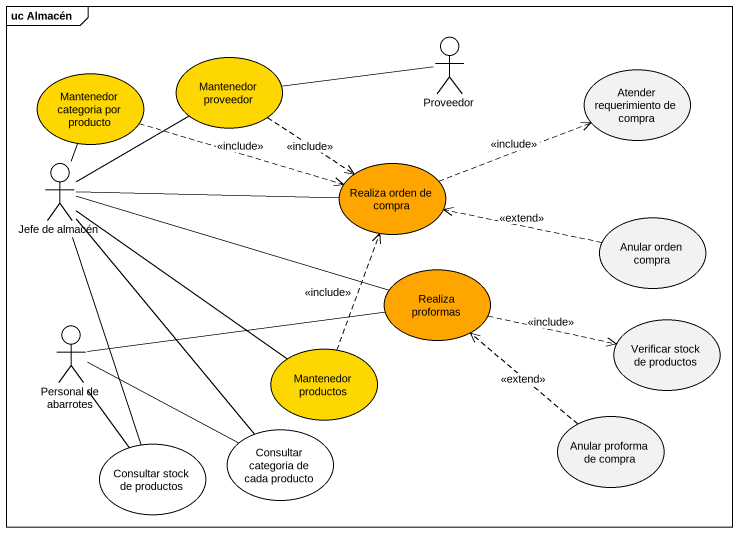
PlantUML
@startuml
mainframe uc Almacén
actor Proveedor
usecase "Mantenedor categoria por producto" as Mantenedor_categoria_por #FFD700
usecase "Mantenedor proveedor" as Mantenedor_proveedor #FFD700
usecase "Atender requerimiento de compra" as Atender_requerimiento_de
actor "Jefe de almacén" as Jefe_de_almacén
usecase "Realiza orden de compra" as Realiza_orden_de_compra #FFA500
usecase "Anular orden compra" as Anular_orden_compra
usecase "Realiza proformas" as Realiza_proformas #FFA500
actor "Personal de abarrotes" as Personal_de_abarrotes
usecase "Mantenedor productos" as Mantenedor_productos #FFD700
usecase "Verificar stock de productos" as Verificar_stock_de_productos
usecase "Consultar stock de productos" as Consultar_stock_de_productos #FFFFFF
usecase "Consultar categoria de cada producto" as Consultar_categoria_de_cada #FFFFFF
usecase "Anular proforma de compra" as Anular_proforma_de_compra
Mantenedor_categoria_por .right.> Realiza_orden_de_compra : <<include>>
Mantenedor_proveedor -right- Proveedor
Mantenedor_proveedor ..> Realiza_orden_de_compra : <<include>>
Jefe_de_almacén -up- Mantenedor_categoria_por
Jefe_de_almacén -up- Mantenedor_proveedor
Jefe_de_almacén -right- Realiza_orden_de_compra
Jefe_de_almacén -right- Realiza_proformas
Jefe_de_almacén -- Mantenedor_productos
Jefe_de_almacén -- Consultar_stock_de_productos
Jefe_de_almacén -- Consultar_categoria_de_cada
Realiza_orden_de_compra .right.> Atender_requerimiento_de : <<include>>
Anular_orden_compra .left.> Realiza_orden_de_compra : <<extend>>
Realiza_proformas -left- Personal_de_abarrotes
Realiza_proformas .right.> Verificar_stock_de_productos : <<include>>
Personal_de_abarrotes -- Consultar_stock_de_productos
Personal_de_abarrotes -right- Consultar_categoria_de_cada
Mantenedor_productos .up.> Realiza_orden_de_compra : <<include>>
Anular_proforma_de_compra .up.> Realiza_proformas : <<extend>>
@enduml
